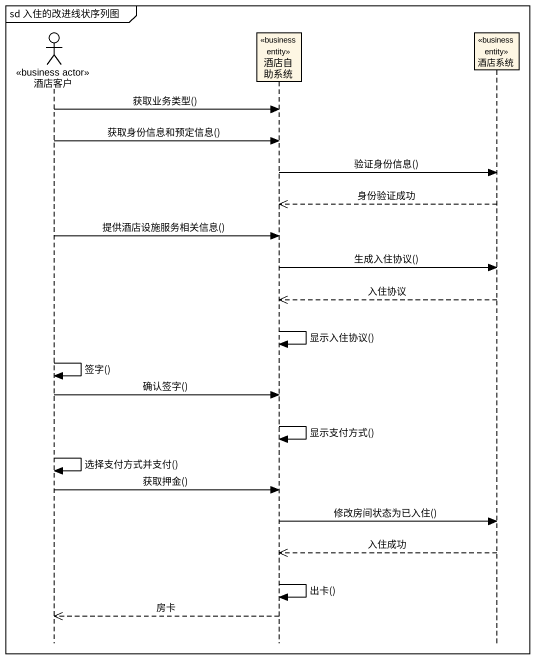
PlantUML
@startuml
mainframe sd 入住的改进线状序列图
hide footbox
actor 酒店客户 <<business actor>>
participant 酒店自助系统 <<business entity>>
participant 酒店系统 <<business entity>>

酒店客户 -> 酒店自助系统 : 获取业务类型()
酒店客户 -> 酒店自助系统 : 获取身份信息和预定信息()
酒店自助系统 -> 酒店系统 : 验证身份信息()
酒店系统 -->> 酒店自助系统 : 身份验证成功
酒店客户 -> 酒店自助系统 : 提供酒店设施服务相关信息()
酒店自助系统 -> 酒店系统 : 生成入住协议()
酒店系统 -->> 酒店自助系统 : 入住协议
酒店自助系统 -> 酒店自助系统 : 显示入住协议()
酒店客户 -> 酒店客户 : 签字()
酒店客户 -> 酒店自助系统 : 确认签字()
酒店自助系统 -> 酒店自助系统 : 显示支付方式()
酒店客户 -> 酒店客户 : 选择支付方式并支付()
酒店客户 -> 酒店自助系统 : 获取押金()
酒店自助系统 -> 酒店系统 : 修改房间状态为已入住()
酒店系统 -->> 酒店自助系统 : 入住成功
酒店自助系统 -> 酒店自助系统 : 出卡()
酒店自助系统 -->> 酒店客户 : 房卡
@enduml
